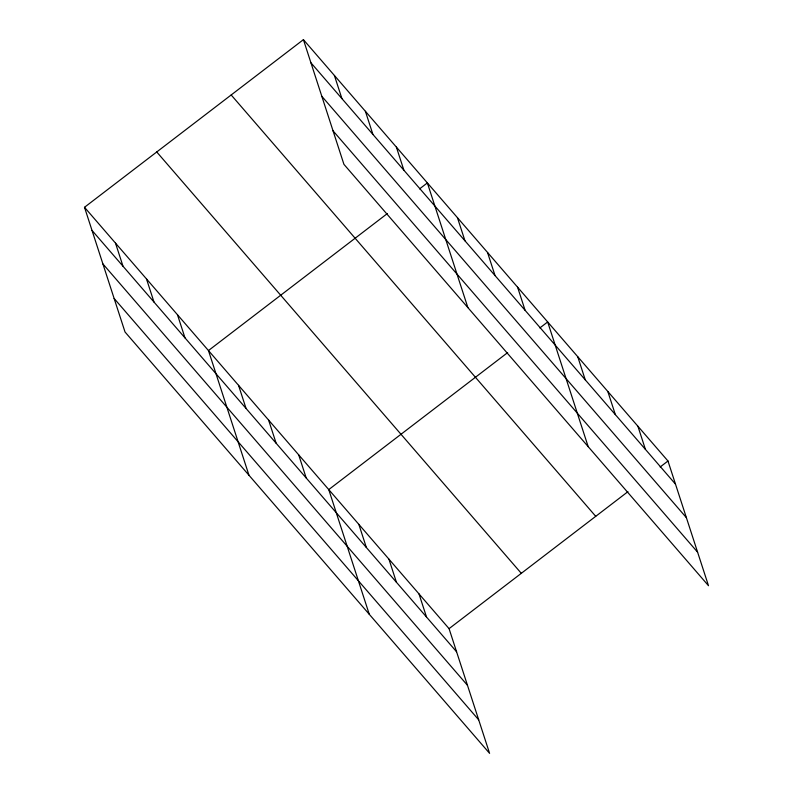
<?xml version="1.0" encoding="UTF-8"?>
<svg xmlns="http://www.w3.org/2000/svg" width="793" height="793" viewBox="0 0 793 793"><rect width="100%" height="100%" fill="white"/><g stroke="black" fill="none" stroke-linecap="round" stroke-linejoin="round"><path stroke-width="1.19" d="M84.504 207.29L449.066 628.651L489.588 753.35L125.026 331.999L84.504 207.29L303.412 39.65L667.974 461.001L708.496 585.71L343.934 164.349L303.412 39.65M387.341 213.565L208.46 350.556L248.972 475.255M419.556 188.893L427.368 182.905L467.88 307.615M507.649 352.607L328.758 489.598L369.28 614.307M539.864 327.935L547.666 321.958L588.188 446.657M449.066 628.651L627.947 491.66M660.163 466.988L667.974 461.001M310.935 62.796L675.497 484.146M321.829 96.31L686.381 517.66M333.04 130.835L697.602 552.196M231.179 94.972L595.731 516.322M156.746 151.969L521.308 573.329M92.028 230.436L456.59 651.796M102.921 263.95L467.474 685.311M114.133 298.485L478.694 719.836M637.899 426.238L645.423 449.383M607.825 391.484L615.338 414.62M577.75 356.721L585.264 379.867M517.591 287.195L525.115 310.341M487.517 252.432L495.04 275.577M457.442 217.669L464.966 240.814M396.381 147.092L403.895 170.237M365.395 111.278L372.908 134.423M334.398 75.464L341.922 98.61M418.991 593.888L426.515 617.033M388.917 559.124L396.431 582.27M358.842 524.361L366.356 547.507M298.683 454.835L306.207 477.981M268.609 420.082L276.133 443.218M238.534 385.319L246.058 408.464M177.473 314.742L184.987 337.887M146.487 278.928L154.001 302.074M115.491 243.114L123.014 266.25"/></g></svg>
